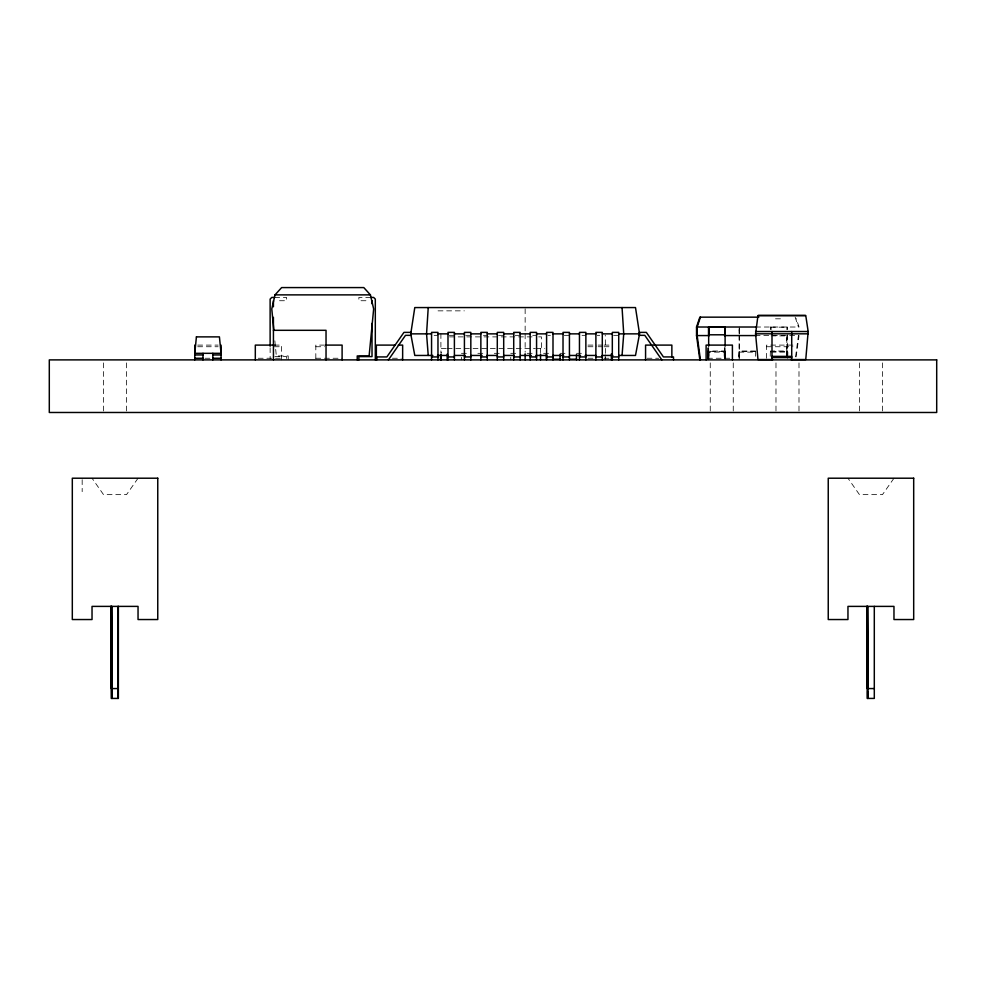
<?xml version="1.0" encoding="UTF-8"?>
<svg xmlns="http://www.w3.org/2000/svg" width="986" height="986" viewBox="0 0 986 986"><rect width="100%" height="100%" fill="white"/><g stroke="black" fill="none" stroke-linecap="round" stroke-linejoin="round"><path stroke-width="0.74" stroke-dasharray="4.93 3.7" d="M707.936 348.07L707.936 351.25M708.022 347.701L707.985 358.707M724.365 351.25L724.365 348.07M724.414 358.707L724.463 347.701M739.167 334.796L739.155 351.25M739.253 335.893L739.204 358.707M786.816 351.25L786.816 334.796L786.89 355.453M708.749 358.349L708.761 351.349M725.191 359.742L725.203 351.349M787.629 358.349L787.641 351.349M739.167 333.601L739.192 329.62M770.411 329.62L770.473 327.019M786.84 329.62L786.914 327.019M725.104 352.125L725.191 351.016L707.936 351.016L708.022 352.125L725.104 352.125L725.154 358.707M771.114 335.893L787.543 335.893L787.641 334.796L787.641 355.613M787.555 355.453L787.641 351.016L770.386 351.016M795.566 356.846L798.413 335.573M796.133 356.846L799.042 335.573L755.683 335.573M138.04 478.21L126.541 494.639L103.53 494.639L92.031 478.21M893.969 478.21L882.47 494.639L859.459 494.639L847.96 478.21M274.737 297.439L286.569 297.439L286.569 300.73L276.339 300.73M370.699 297.439L358.867 297.439L358.867 300.73L369.097 300.73M438.043 310.849L464.344 310.849M775.514 318.811L782.083 318.811M755.683 327.019L799.042 327.019L796.195 318.577M770.46 327.167L787.555 327.167M434.123 335.339L437.969 335.339M449.271 335.339L454.398 335.339M465.7 335.339L470.827 335.339M483.423 335.339L487.269 335.339M498.571 335.339L503.698 335.339M515 335.339L520.127 335.339M532.723 335.339L536.569 335.339M547.871 335.339L550.434 335.339M564.3 335.339L569.427 335.339M582.023 335.339L585.869 335.339M597.171 335.339L599.735 335.339M613.6 335.339L618.727 335.339M449.505 336.879L535.139 336.879M538.627 336.879L541.474 336.879L541.474 348.391M197.693 345.1L218.14 345.1M274.293 345.1L281.602 345.1L281.602 359.89M324.579 345.1L315.816 345.1L315.816 359.89M587.976 345.1L596.74 345.1M598.206 345.1L602.594 345.1M604.048 345.1L609.89 345.1M792.904 345.1L766.615 345.1L766.615 359.89M197.693 346.739L218.14 346.739M274.293 346.739L281.602 346.739M315.816 346.739L324.579 346.739M587.976 346.739L596.74 346.739M598.206 346.739L602.594 346.739M604.048 346.739L611.357 346.739M766.615 346.739L792.904 346.739M446.227 348.391L441.272 348.391L441.272 352.705M447.188 348.391L535.139 348.391M535.94 348.391L544.827 348.391M755.596 351.016L739.155 351.016L739.253 352.125L755.683 352.125M755.584 351.349L738.982 351.349L738.982 358.46M770.374 351.349L770.202 357.043M771.212 351.349L787.814 351.349L787.814 355.613M771.114 352.125L787.543 352.125M461.448 353.321L469.669 353.321M477.877 353.321L486.098 353.321M494.319 353.321L501.159 353.321M510.748 353.321L518.969 353.321M527.177 353.321L535.398 353.321M543.619 353.321L551.827 353.321M560.048 353.321L568.269 353.321M576.477 353.321L584.698 353.321M605.564 353.321L605.244 335.104M274.884 356.599L286.569 356.599L286.569 358.793M204.989 358.251L210.831 358.251M258.233 358.251L281.602 358.251M315.816 358.251L342.105 358.251M392.428 358.251L401.191 358.251M587.976 358.251L593.818 358.251M604.048 358.251L611.357 358.251M647.026 358.251L658.71 358.251M707.566 358.251L730.934 358.251M795.16 317.159L798.413 327.019M274.86 340.786L276.326 355.946L288.208 355.946L288.208 359.89M787.543 327.019L787.604 329.62M786.816 351.016L786.902 352.125M771.114 327.019L771.175 329.62M724.365 351.016L724.463 352.125M708.761 351.299L708.712 358.707M739.241 328.572L739.253 334.168L739.253 327.019M739.167 359.742L739.155 351.349L739.155 358.46M724.377 358.349L724.365 351.349L724.365 359.89M707.948 359.742L707.936 351.349L707.936 358.46M882.47 362.897L882.47 412.481M859.459 362.897L859.459 412.481M798.993 362.897L798.993 412.481M786.631 351.349L786.631 355.613M775.982 362.897L775.982 412.481M755.412 351.349L755.412 358.46M733.251 362.897L733.251 412.481M725.376 358.46L725.376 351.349L707.763 351.349L707.763 358.46M725.104 347.701L725.203 358.46M724.192 351.349L724.192 358.46M710.253 362.897L710.253 412.481M708.946 351.349L708.946 358.46M708.675 347.701L708.761 359.89M605.564 357.265L605.564 359.89M605.244 354.714L605.244 359.237M540.476 348.391L540.476 352.705M525.144 308.778L525.144 330.902M525.144 333.86L525.144 352.236M510.748 357.265L510.748 359.89M461.448 357.265L461.448 359.89M440.902 333.601L440.902 353.198M270.127 347.725L270.127 358.374M126.541 362.897L126.541 412.481M103.53 362.897L103.53 412.481M82.171 479.701L82.171 491.681M786.816 355.539L786.816 351.349L786.816 355.613"/><path stroke-width="1.48" d="M428.232 307.57L426.556 333.86L428.232 355.453M622.055 355.453L623.731 333.86L622.055 307.57M708.675 346.222L708.663 327.019L708.675 335.893L708.675 327.167L725.117 327.167L725.104 335.893L725.104 327.019L725.104 346.222M772.901 359.557L757.975 359.557L755.572 333.823L757.975 315.52L805.759 315.52L808.163 331.518L805.759 359.557L790.821 359.557M432.854 355.453L414.786 355.453L410.755 333.86L414.786 307.57L635.502 307.57L639.532 333.86L635.502 355.453L618.974 355.453M357.228 359.89L357.228 355.946L369.109 355.946L373.657 308.951L370.416 294.876L363.797 287.579L281.639 287.579L275.02 294.876L271.779 308.951L273.825 330.174M700.417 317.159L697.164 327.019L697.164 335.573L700.417 359.89M699.85 359.89L696.535 335.573L696.535 327.019L699.85 317.159L758.826 317.159M388.41 359.89L405.492 335.339L411.076 335.339L411.076 332.381L403.952 332.381L386.857 356.932L376.775 356.932L376.775 359.89M275.02 294.876L370.416 294.876M274.737 297.439L271.779 297.439L270.127 299.091L270.127 346.209M370.699 297.439L373.657 297.439L375.309 299.091L375.309 359.89M696.535 327.019L756.459 327.019M273.455 330.31L326.033 330.31L326.033 359.89M755.572 331.518L808.163 331.518M410.755 333.86L431.56 333.86M437.969 333.86L447.989 333.86M454.398 333.86L464.418 333.86M470.827 333.86L480.86 333.86M487.269 333.86L497.289 333.86M503.698 333.86L513.718 333.86M520.127 333.86L530.16 333.86M536.569 333.86L546.589 333.86M552.998 333.86L563.018 333.86M569.427 333.86L579.46 333.86M585.869 333.86L595.889 333.86M602.298 333.86L612.318 333.86M618.727 333.86L639.532 333.86M755.572 333.823L808.163 333.823M708.761 334.796L725.191 334.796M696.535 335.573L709.328 335.573M724.537 335.573L756.459 335.573M274.293 345.1L255.312 345.1L255.312 359.89M326.046 345.1L342.105 345.1L342.105 359.89M395.349 345.1L376.356 345.1L376.356 359.89M398.27 345.1L402.645 345.1L402.645 359.89M194.772 354.96L202.98 354.96M212.84 354.96L221.061 354.96M437.464 355.453L448.236 355.453M454.386 355.453L465.158 355.453M471.308 355.453L482.08 355.453M486.69 355.453L497.462 355.453M503.612 355.453L514.384 355.453M520.534 355.453L531.306 355.453M535.916 355.453L546.688 355.453M552.838 355.453L563.61 355.453M569.748 355.453L580.532 355.453M585.142 355.453L595.914 355.453M602.052 355.453L612.836 355.453M772.001 356.377L791.721 356.377M431.56 356.932L437.969 356.932M447.989 356.932L454.398 356.932M464.418 356.932L470.827 356.932M480.86 356.932L487.269 356.932M497.289 356.932L503.698 356.932M513.718 356.932L520.127 356.932M530.16 356.932L536.569 356.932M546.589 356.932L552.998 356.932M563.018 356.932L569.427 356.932M579.46 356.932L585.869 356.932M595.889 356.932L602.298 356.932M612.318 356.932L618.727 356.932M772.001 357.585L791.721 357.585M194.772 358.251L202.98 358.251M212.84 358.251L221.061 358.251M553.195 359.237L560.048 359.237M569.637 359.237L576.477 359.237M118.357 688.561L112.121 688.561L111.628 606.39M874.299 688.561L868.05 688.561L867.557 606.39M661.877 359.89L644.795 335.339L639.211 335.339L639.211 332.381L646.335 332.381L663.43 356.932L673.512 356.932L673.512 359.89M866.731 606.39L867.224 698.421L874.299 698.421L874.299 606.39M111.381 630.732L111.738 698.421M110.789 606.39L111.282 698.421L118.357 698.421L118.357 606.39M867.717 606.39L868.05 698.421M866.891 606.39L867.224 688.561M111.788 606.39L112.121 698.421M111.504 630.732L111.738 688.561M110.962 606.39L111.282 688.561M867.668 691.371L867.668 698.421M805.426 315.52L758.296 315.52M791.721 331.518L791.721 359.89M772.001 331.518L772.001 359.89M732.401 359.89L732.401 345.1L706.112 345.1L706.112 359.89M671.86 356.932L671.86 345.1L645.571 345.1L645.571 359.89M618.727 359.89L618.727 332.381L612.318 332.381L612.318 359.89M611.357 353.937L611.357 359.89M602.298 359.89L602.298 332.381L595.889 332.381L595.889 359.89M585.869 359.89L585.869 332.381L579.46 332.381L579.46 359.89M576.477 354.627L576.477 359.89M569.427 359.89L569.427 332.381L563.018 332.381L563.018 359.89M560.048 354.627L560.048 359.89M552.998 359.89L552.998 332.381L546.589 332.381L546.589 359.89M546.441 354.134L546.441 359.89M540.525 354.134L540.525 359.89M536.569 359.89L536.569 332.381L530.16 332.381L530.16 359.89M525.144 353.764L525.144 359.89M520.127 359.89L520.127 332.381L513.718 332.381L513.718 359.89M503.698 359.89L503.698 332.381L497.289 332.381L497.289 359.89M487.269 359.89L487.269 332.381L480.86 332.381L480.86 359.89M470.827 359.89L470.827 332.381L464.418 332.381L464.418 359.89M454.398 359.89L454.398 332.381L447.989 332.381L447.989 359.89M447.188 354.134L447.188 359.89M441.272 354.134L441.272 359.89M440.902 354.714L440.902 359.237M440.582 354.627L440.582 359.89M437.969 359.89L437.969 332.381L431.56 332.381L431.56 359.89M372.018 300.73L372.018 303.75M372.018 323.383L372.018 356.599L358.867 356.599L358.867 359.89M273.418 300.73L273.418 306.769M273.418 317.344L273.455 359.89M221.061 345.1L221.061 359.89M212.84 353.321L212.84 359.89M202.98 353.321L202.98 359.89M194.772 345.1L194.772 359.89M117.975 606.39L117.975 698.421M196.411 336.879L194.772 353.321L221.061 353.321L219.422 336.879L196.411 336.879M936.7 359.89L49.3 359.89L49.3 412.481L936.7 412.481L936.7 359.89M157.76 478.21L72.311 478.21L72.311 619.541L92.031 619.541L92.031 606.39L138.04 606.39L138.04 619.541L157.76 619.541L157.76 478.21M913.689 478.21L828.24 478.21L828.24 619.541L847.96 619.541L847.96 606.39L893.969 606.39L893.969 619.541L913.689 619.541L913.689 478.21"/></g></svg>
